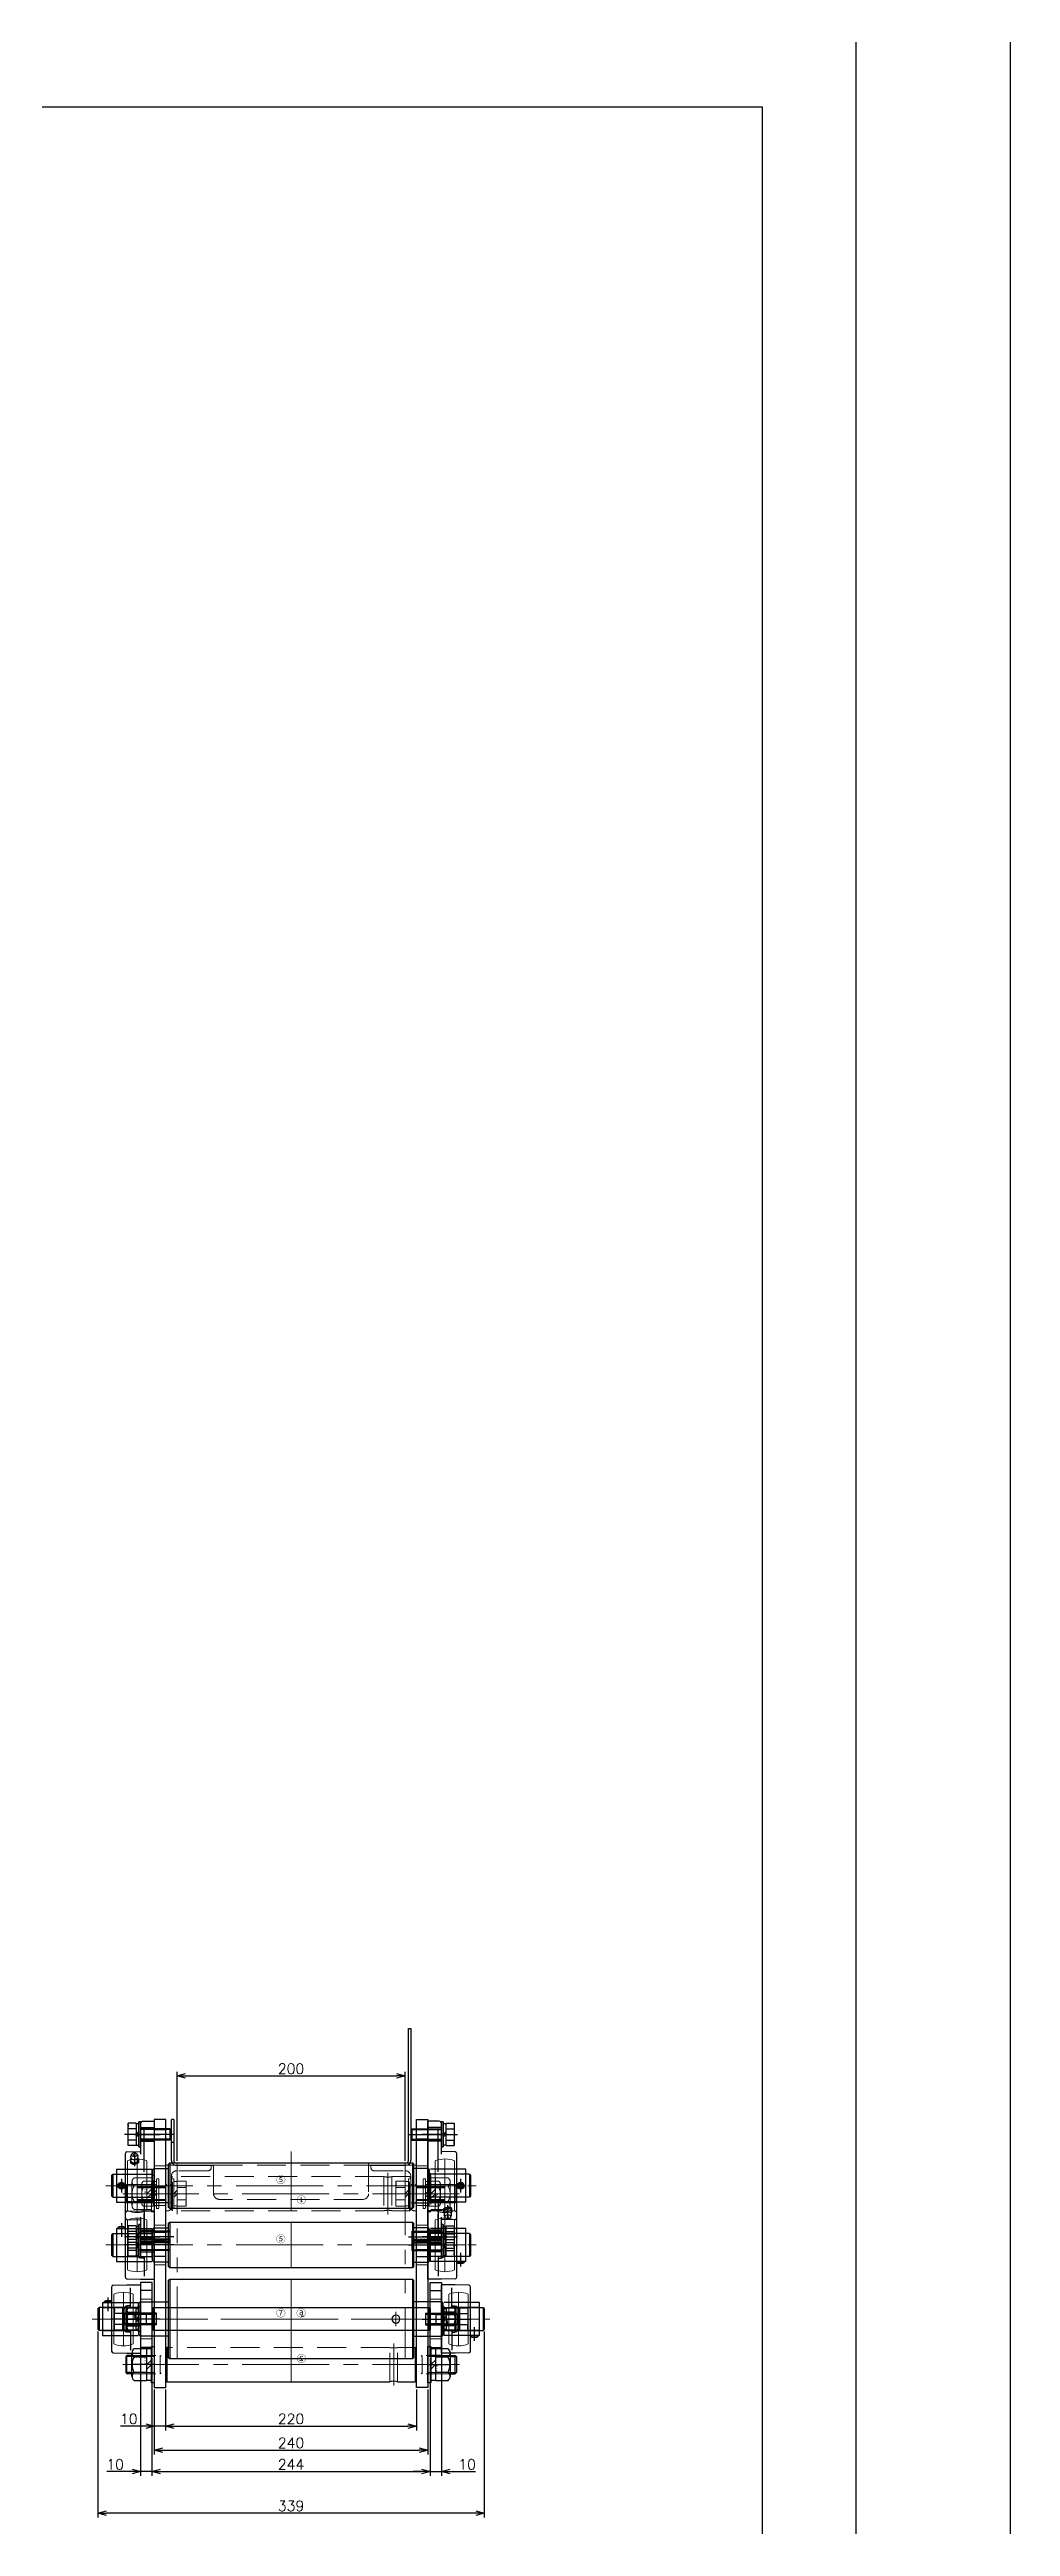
# Model space of a CAD drawing. Header units: millimetres. Extents: x -8731 to 85711, y -14522 to 31379.
# Drawn here: x 31378 to 32221, y -13423 to -11249 of the extents above; entities that cross this region are included whole.
import ezdxf

# ---------------------------------------------------------------- set-up
doc = ezdxf.new("R2010")
doc.units = ezdxf.units.MM
doc.header["$LTSCALE"] = 4
doc.header["$PDMODE"] = 99
doc.header["$PDSIZE"] = 1
for name, pattern in [('CENTER2', [28.575, 19.05, -3.175, 3.175, -3.175]), ('HIDDEN', [9.525, 6.35, -3.175]), ('PHANTOM2', [31.75, 15.875, -3.175, 3.175, -3.175, 3.175, -3.175])]:
    doc.linetypes.add(name, pattern=pattern)
for name, color, linetype, lineweight in [('04_HIDDEN', 2, 'HIDDEN', 13), ('05_CENTER', 4, 'CENTER2', 13), ('06_PHANTOM', 2, 'PHANTOM2', 13), ('08_DIM', 3, 'Continuous', 13)]:
    doc.layers.add(name, color=color, linetype=linetype, lineweight=lineweight)
doc.layers.add('10_DRAFT', color=8, linetype='Continuous', lineweight=0, plot=False)
doc.styles.add('KANJI0', font='txt.shx', dxfattribs={"width": 0.9, "height": 30, "bigfont": 'bigfont'})
doc.styles.add('KSS_TXT', font='txt.shx', dxfattribs={"bigfont": 'extfont2.shx'})
doc.styles.add('KSS_TXT_L', font='txt.shx', dxfattribs={"height": 9, "bigfont": 'extfont2.shx'})
doc.dimstyles.new('KSS_DIM', dxfattribs={"dimscale": 3, "dimtxt": 3, "dimasz": 2.5, "dimexe": 1.25, "dimexo": 0.625, "dimtad": 1, "dimdsep": 46, "dimtxsty": 'KSS_TXT', "dimblk": 'OPEN30', "dimcen": 0, "dimazin": 2, "dimtfac": 0.75, "dimtmove": 0, "dimatfit": 3, "dimldrblk": 'OPEN30', "dimfxl": 1, "dimtolj": 1, "dimarcsym": 0})

# ---------------------------------------------------------------- blocks, each defined once
blk = doc.blocks.new('MUCAFL204Jb_1_1')
at = {"color": 0}
for p, q in [((-56.5, -10), (-56.5, 0)), ((-56.5, 0), (56.5, 0)), ((56.5, -10), (56.5, 0)), ((-54.5, -12), (-27.7, -12)), ((-12.3, -9), (-49.7, -9)), ((-29.6, -24.1), (-30, -12)), ((-27.8, -15.2), (-26.1, -14.4)), ((-27.8, -19.8), (-26.1, -20.6)), ((-23.6, -14), (-24, -14.5)), ((-23.6, -21), (-24, -20.5)), ((-23.6, -14), (-20.1, -14)), ((-23.6, -21), (-20.1, -21)), ((-19.3, -17.5), (-18.7, -17.5)), ((12.3, -9), (49.7, -9)), ((27.7, -12), (54.5, -12)), ((29.6, -24.1), (30, -12)), ((-28.1, -25.5), (28.1, -25.5)), ((-14.5, -33.3), (-14.5, -25.5)), ((-14.5, -33.3), (14.5, -33.3)), ((14.5, -33.3), (14.5, -25.5))]:
    blk.add_line(p, q, dxfattribs=at)
at = {"color": 0, "linetype": 'CENTER2'}
for p, q in [((-45, -17), (-45, 5)), ((45, -17), (45, 5)), ((-29.5, -17.5), (-17.1, -17.5)), ((-6, -28.8), (6, -28.8))]:
    blk.add_line(p, q, dxfattribs=at)
at = {"color": 0, "linetype": 'HIDDEN'}
for p, q in [((-39, -12), (-39, 0)), ((39, -12), (39, 0)), ((-51, -12), (-51, 0)), ((-14.5, -2.3), (14.5, -2.3)), ((-14.5, -25.5), (-14.5, -2.3)), ((-10, -33.3), (-10, -2.3)), ((10, -33.3), (10, -2.3)), ((14.5, -25.5), (14.5, -2.3)), ((51, -12), (51, 0))]:
    blk.add_line(p, q, dxfattribs=at)
at = {"color": 0}
blk.add_lwpolyline([(-0.9, -27.3), (-1.7, -28.8), (-0.9, -30.3), (0.9, -30.3), (1.7, -28.8), (0.9, -27.3)], close=True, dxfattribs=at)
for radius in [3, 2.45]:
    blk.add_circle((0, -28.8), radius, dxfattribs=at)
for centre, radius, start, end in [((-54.5, -10), 2, 180, 270), ((-25.3, -17.5), 3.3, 49.2525, 90), ((-25.3, -17.5), 3.3, 270, 310.7475), ((54.5, -10), 2, 270, 0), ((-28.1, -24), 1.5, 182.1211, 270), ((28.1, -24), 1.5, 270, 357.8789)]:
    blk.add_arc(centre, radius, start, end, dxfattribs=at)
for major_axis in [(0, -2.4), (0, -0.555)]:
    blk.add_ellipse((-27.2, -17.5), major_axis=major_axis, ratio=0.707107, dxfattribs=at)
for centre, major_axis, start_param, end_param in [((-25.3, -17.5), (0, -3.3), 5.943348, 9.764615), ((-22.6, -17.5), (0, 3.5), 2.594277, 6.830501)]:
    blk.add_ellipse(centre, major_axis=major_axis, ratio=0.707107, start_param=start_param, end_param=end_param, dxfattribs=at)
for points in [[(-20.8, -14), (-20.4, -15.9), (-19.3, -17.5)], [(-20.8, -21), (-20.4, -19.1), (-19.3, -17.5)], [(-20.1, -14), (-19.1, -15.6), (-18.7, -17.5)], [(-20.1, -21), (-19.1, -19.4), (-18.7, -17.5)]]:
    blk.add_spline(points, degree=3, dxfattribs=at)
at = {"layer": '10_DRAFT'}
for p, q in [((0, -33.3), (0, 0)), ((23.5, -15), (-23.5, -15)), ((-21.9, -6.5), (21.9, -6.5)), ((-21.9, -23.5), (21.9, -23.5))]:
    blk.add_line(p, q, dxfattribs=at)
for start, end in [(158.7952, 201.2048), (338.7952, 21.2048)]:
    blk.add_arc((0, -15), 23.5, start, end, dxfattribs=at)
blk = doc.blocks.new('A$C7E374867_2_1')
at = {"color": 0}
for p, q in [((-11, 1.5), (11, 1.5)), ((-11, 1.5), (-11, 0)), ((-11, 0), (11, 0)), ((-9.8, 11), (9.8, 11)), ((-9.8, 4), (-9.8, 11)), ((9.8, 4), (-9.8, 4)), ((-9.3, 4), (-9.3, 1.5)), ((-4.9, 4), (-4.9, 11)), ((0, 1.5), (-2.5, 4)), ((0, 4), (2.5, 1.5)), ((4.9, 4), (4.9, 11)), ((9.2, 1.5), (9.2, 4)), ((9.8, 4), (9.8, 11)), ((11, 0), (11, 1.5))]:
    blk.add_line(p, q, dxfattribs=at)
at = {"color": 0, "linetype": 'HIDDEN'}
for p, q in [((-5, -26), (-5, 0)), ((-4.2, -26), (-4.2, 0)), ((4.2, -26), (4.2, 0)), ((5, -26), (5, 0)), ((-5, -26), (5, -26))]:
    blk.add_line(p, q, dxfattribs=at)
at = {"color": 0, "linetype": 'CENTER2'}
blk.add_line((0, -29), (0, 14), dxfattribs=at)
at = {"layer": '10_DRAFT', "style": 'KSS_TXT_L'}
blk.add_text('BT-M10x30L,SW,PW', height=0.3, dxfattribs=at).set_placement((5.1, 10.7))
blk = doc.blocks.new('A$C61E5551D_1_1')
at = {"color": 0}
blk.add_line((0, -55), (-10, -55), dxfattribs=at)
blk.add_lwpolyline([(0, -170), (0, 65), (-10, 65), (-10, -170)], close=True)
at = {"layer": '04_HIDDEN'}
for p, q in [((-10, 57), (0, 57)), ((-10, 56), (0, 56)), ((-10, 48), (0, 48)), ((-10, 47), (0, 47)), ((-10, 24.5), (0, 24.5)), ((-10, -10.5), (0, -10.5)), ((-10, -33), (0, -33)), ((-10, -34), (0, -34)), ((-10, -42), (0, -42)), ((-10, -43), (0, -43))]:
    blk.add_line(p, q, dxfattribs=at)
at = {"layer": '04_HIDDEN', "color": 9}
for p, q in [((-10, -27.5), (0, -27.5)), ((-10, -40), (0, -40)), ((-10, -41), (0, -41)), ((-10, -49), (0, -49)), ((-10, -50), (0, -50)), ((-10, -62.5), (0, -62.5))]:
    blk.add_line(p, q, dxfattribs=at)
at = {"layer": '05_CENTER'}
for p, q in [((-14.1, 52), (4.1, 52)), ((6.5, 0), (-16.4, 0)), ((-14.1, -38), (4.1, -38)), ((6.5, -110), (-16.4, -110)), ((6.5, -150), (-16.4, -150))]:
    blk.add_line(p, q, dxfattribs=at)
at = {"layer": '05_CENTER', "color": 9}
blk.add_line((-14.1, -45), (4.1, -45), dxfattribs=at)
at = {"layer": '10_DRAFT'}
blk.add_line((-10, 7), (0, 7), dxfattribs=at)
blk = doc.blocks.new('A$C30156163_1_1')
at = {"color": 0}
for p, q in [((0, 0), (-40, 0)), ((-40, -2), (-40, 0)), ((0, 0), (0, -40)), ((-37, -5), (-9.5, -5)), ((-5, -9.5), (-5, -37)), ((-2, -40), (0, -40))]:
    blk.add_line(p, q, dxfattribs=at)
for centre, radius, start, end in [((-37, -2), 3, 180, 270), ((-9.5, -9.5), 4.5, 0, 90), ((-2, -37), 3, 180, 270)]:
    blk.add_arc(centre, radius, start, end, dxfattribs=at)
blk = doc.blocks.new('A$C72535635_1_1')
at = {"layer": '05_CENTER'}
blk.add_line((7.5, -5), (-12.6, -5), dxfattribs=at)
blk.add_blockref('A$C30156163_1_1', (0, 20))
blk = doc.blocks.new('M16Nza_1_1_1')
at = {"color": 0}
for p, q in [((-14, 2.6), (-14, 6.6)), ((-14, 6.6), (14, 6.6)), ((-13.9, 17.7), (-13.9, 6.6)), ((-10.4, 19.6), (10.4, 19.6)), ((-6.9, 6.6), (-6.9, 17.7)), ((-4, 6.6), (0, 2.6)), ((0, 6.6), (4, 2.6)), ((6.9, 17.7), (6.9, 6.6)), ((13.9, 6.6), (13.9, 17.7)), ((14, 6.6), (14, 2.6))]:
    blk.add_line(p, q, dxfattribs=at)
at = {"color": 0, "linetype": 'CENTER2'}
blk.add_line((0, 0), (0, 19.6), dxfattribs=at)
at = {"color": 0}
blk.add_lwpolyline([(-16, 2.6), (16, 2.6), (16, 0), (-16, 0)], close=True, dxfattribs=at)
for centre, radius, start, end in [((-10.4, 15.4), 4.16, 33.626, 146.374), ((0, 5.7), 13.8, 60, 120), ((10.4, 15.4), 4.16, 33.626, 146.374)]:
    blk.add_arc(centre, radius, start, end, dxfattribs=at)
at = {"layer": '10_DRAFT', "style": 'KANJI0', "width": 0.82}
blk.add_text('Ｍ１６', height=1.71, dxfattribs=at).set_placement((0.4, 6.8))
blk = doc.blocks.new('M12Nza_1_1_1')
at = {"color": 0}
for p, q in [((-10.9, 5), (-10.9, 13.5)), ((11, 5), (-10.9, 5)), ((-10.7, 2), (-10.7, 5)), ((-8.2, 15), (8.2, 15)), ((-5.5, 5), (-5.5, 13.5)), ((0, 2), (-3, 5)), ((0, 5), (3, 2)), ((5.5, 5), (5.5, 13.5)), ((10.7, 5), (10.7, 2)), ((11, 13.5), (11, 5))]:
    blk.add_line(p, q, dxfattribs=at)
at = {"color": 0, "linetype": 'CENTER2'}
blk.add_line((0, 0), (0, 15), dxfattribs=at)
at = {"color": 0}
blk.add_lwpolyline([(-13, 2), (13, 2), (13, 0), (-13, 0)], close=True, dxfattribs=at)
for centre, radius, start, end in [((-8.2, 11.7), 3.29, 33.626, 146.374), ((0, 4), 10.9, 60, 120), ((8.2, 11.7), 3.29, 33.626, 146.374)]:
    blk.add_arc(centre, radius, start, end, dxfattribs=at)
at = {"layer": '10_DRAFT', "style": 'KSS_TXT'}
blk.add_text('M12', height=1.5, dxfattribs=at).set_placement((0.3, 5.1))
blk = doc.blocks.new('A$C1819430B_1_1')
at = {"color": 0}
for p, q in [((-13, 2), (13, 2)), ((-13, 2), (-13, 0)), ((-13, 0), (13, 0)), ((-11, 13), (11, 13)), ((-11, 5), (-11, 13)), ((-11, 5), (11, 5)), ((-10.8, 5), (-10.8, 2)), ((-5.5, 5), (-5.5, 13)), ((0, 2), (-3, 5)), ((0, 5), (3, 2)), ((5.5, 5), (5.5, 13)), ((10.8, 2), (10.8, 5)), ((11, 5), (11, 13)), ((13, 0), (13, 2))]:
    blk.add_line(p, q, dxfattribs=at)
at = {"color": 0, "linetype": 'HIDDEN'}
for p, q in [((-6, -30), (-6, 0)), ((-5.1, -30), (-5.1, 0)), ((5.1, -30), (5.1, 0)), ((6, -30), (6, 0)), ((-6, -30), (6, -30))]:
    blk.add_line(p, q, dxfattribs=at)
at = {"color": 0, "linetype": 'CENTER2'}
blk.add_line((0, -32.1), (0, 15.3), dxfattribs=at)
at = {"layer": '10_DRAFT', "style": 'KSS_TXT_L'}
blk.add_text('BT-M12x35L,SW,PW', height=0.3, dxfattribs=at).set_placement((6.1, 12.7))
blk = doc.blocks.new('A$C17C47B78_1_1')
at = {"color": 0}
for p, q in [((-40, 7), (-39, 8)), ((-40, 7), (-5, 7)), ((-40, 7), (-40, -7)), ((-39, 8), (0, 8)), ((-39, -8), (-39, 8)), ((-5, 8), (-5, -8)), ((-5, 7), (-4, 8)), ((1, 15), (0, 14)), ((0, 14), (0, -14)), ((1, 15), (16.5, 15)), ((1, 15), (1, -15)), ((23.5, 15), (209, 15)), ((209, 15), (209, -15)), ((209, 15), (210, 14)), ((210, 14), (210, -14)), ((249, 8), (210, 8)), ((215, 7), (214, 8)), ((215, 8), (215, -8)), ((250, 7), (215, 7)), ((249, -8), (249, 8)), ((250, 7), (249, 8)), ((250, 7), (250, -7)), ((-40, -7), (-5, -7)), ((-40, -7), (-39, -8)), ((-39, -8), (0, -8)), ((-5, -7), (-4, -8)), ((0, -14), (1, -15)), ((1, -15), (16.5, -15)), ((23.5, -15), (209, -15)), ((209, -15), (210, -14)), ((249, -8), (210, -8)), ((215, -7), (214, -8)), ((250, -7), (215, -7)), ((250, -7), (249, -8))]:
    blk.add_line(p, q, dxfattribs=at)
at = {"color": 0, "extrusion": (0, 0, -1)}
blk.add_ellipse((20, 15), major_axis=(-3.5, 0), ratio=0.118286, start_param=3.141593, end_param=6.283185, dxfattribs=at)
at = {"color": 0}
blk.add_ellipse((20, -15), major_axis=(-3.5, 0), ratio=0.118286, start_param=3.141593, end_param=6.283185, dxfattribs=at)
at = {"layer": '04_HIDDEN'}
for p, q in [((16.5, -15), (16.5, 15)), ((23.5, -15), (23.5, 15))]:
    blk.add_line(p, q, dxfattribs=at)
at = {"layer": '05_CENTER'}
for p, q in [((20, 18.4), (20, -18.4)), ((-42.7, 0), (252.7, 0))]:
    blk.add_line(p, q, dxfattribs=at)
at = {"layer": '10_DRAFT'}
blk.add_line((105, 15), (105, -15), dxfattribs=at)
at = {"layer": '10_DRAFT', "style": 'KSS_TXT'}
blk.add_text('①', height=6, dxfattribs=at).set_placement((91.8, 1.6))
blk = doc.blocks.new('A$C10292DCD_1_1')
at = {"color": 0}
for p, q in [((-156.5, 10), (-157.5, 9)), ((-157.5, 9), (-157.5, -9)), ((-156.5, 10), (-121.5, 10)), ((-156.5, 10), (-156.5, -10)), ((-121.5, 14), (-120.5, 15)), ((-121.5, -14), (-121.5, 14)), ((-120.5, 15), (-120.5, -15)), ((-120.5, 15), (-107.5, 15)), ((-106.5, 20), (-106.5, -20)), ((106.5, 20), (106.5, -20)), ((120.5, 15), (107.5, 15)), ((120.5, 15), (120.5, -15)), ((121.5, 14), (120.5, 15)), ((121.5, -14), (121.5, 14)), ((156.5, 10), (121.5, 10)), ((156.5, 10), (156.5, -10)), ((156.5, 10), (157.5, 9)), ((157.5, 9), (157.5, -9)), ((-157.5, -9), (-156.5, -10)), ((-156.5, -10), (-121.5, -10)), ((-120.5, -15), (-121.5, -14)), ((-107.5, -15), (-120.5, -15)), ((107.5, -15), (120.5, -15)), ((120.5, -15), (121.5, -14)), ((156.5, -10), (121.5, -10)), ((157.5, -9), (156.5, -10))]:
    blk.add_line(p, q, dxfattribs=at)
blk.add_lwpolyline([(-106.5, 20), (106.5, 20), (107.5, 19), (107.5, -19), (106.5, -20), (-106.5, -20), (-107.5, -19), (-107.5, 19)], close=True, dxfattribs=at)
at = {"layer": '05_CENTER'}
blk.add_line((-162.5, 0), (162.5, 0), dxfattribs=at)
at = {"layer": '10_DRAFT'}
blk.add_line((0, 20), (0, -20), dxfattribs=at)
at = {"layer": '10_DRAFT', "style": 'KSS_TXT'}
blk.add_text('⑤', height=6, dxfattribs=at).set_placement((-13.2, 1.6))
blk = doc.blocks.new('A$C5C7265D6_1_1')
at = {"color": 0}
for p, q in [((-120, 103), (-120, 105)), ((-120, 105), (-4, 105)), ((-4, 103), (-120, 103)), ((-2, -101), (-2, 101)), ((0, 68), (0, 101)), ((0, -101), (0, -68)), ((-40, -103), (-4, -103)), ((-40, -103), (-40, -105)), ((-4, -105), (-40, -105)), ((-20, -103), (-20, -105))]:
    blk.add_line(p, q, dxfattribs=at)
for centre, radius, start, end in [((-4, 101), 4, 0, 90), ((-4, 101), 2, 0, 90), ((-4, -101), 4, 270, 0), ((-4, -101), 2, 270, 0)]:
    blk.add_arc(centre, radius, start, end, dxfattribs=at)
at = {"layer": '04_HIDDEN'}
for p, q in [((-2, 68), (25, 68)), ((0, -68), (0, 68)), ((30, 63), (30, -63)), ((25, -68), (-2, -68))]:
    blk.add_line(p, q, dxfattribs=at)
for centre, start, end in [((25, 63), 0, 90), ((25, -63), 270, 0)]:
    blk.add_arc(centre, 5, start, end, dxfattribs=at)
at = {"layer": '05_CENTER'}
blk.add_line((40, 0), (-12, 0), dxfattribs=at)
blk = doc.blocks.new('A$C2BF61C6E_1_1')
at = {"color": 0}
for p, q in [((-35, 7), (-34, 8)), ((-35, 7), (-5, 7)), ((-35, 7), (-35, -7)), ((-34, 8), (0, 8)), ((-34, -8), (-34, 8)), ((-5, 8), (-5, -8)), ((-5, 7), (-4, 8)), ((1, 15), (0, 14)), ((0, 14), (0, -14)), ((1, 15), (16.5, 15)), ((1, 15), (1, -15)), ((23.5, 15), (219, 15)), ((219, 15), (219, -15)), ((219, 15), (220, 14)), ((220, 14), (220, -14)), ((254, 8), (220, 8)), ((225, 7), (224, 8)), ((225, 8), (225, -8)), ((255, 7), (225, 7)), ((254, -8), (254, 8)), ((255, 7), (254, 8)), ((255, 7), (255, -7)), ((-35, -7), (-5, -7)), ((-35, -7), (-34, -8)), ((-34, -8), (0, -8)), ((-5, -7), (-4, -8)), ((0, -14), (1, -15)), ((1, -15), (16.5, -15)), ((23.5, -15), (219, -15)), ((219, -15), (220, -14)), ((254, -8), (220, -8)), ((225, -7), (224, -8)), ((255, -7), (225, -7)), ((255, -7), (254, -8))]:
    blk.add_line(p, q, dxfattribs=at)
at = {"color": 0, "extrusion": (0, 0, -1)}
blk.add_ellipse((20, 15), major_axis=(-3.5, 0), ratio=0.118286, start_param=3.141593, end_param=6.283185, dxfattribs=at)
at = {"color": 0}
blk.add_ellipse((20, -15), major_axis=(-3.5, 0), ratio=0.118286, start_param=3.141593, end_param=6.283185, dxfattribs=at)
at = {"layer": '04_HIDDEN'}
for p, q in [((16.5, -15), (16.5, 15)), ((23.5, -15), (23.5, 15))]:
    blk.add_line(p, q, dxfattribs=at)
at = {"layer": '05_CENTER'}
for p, q in [((20, 18.4), (20, -18.4)), ((-37.7, 0), (257.7, 0))]:
    blk.add_line(p, q, dxfattribs=at)
at = {"layer": '10_DRAFT'}
blk.add_line((110, 15), (110, -15), dxfattribs=at)
at = {"layer": '10_DRAFT', "style": 'KSS_TXT'}
blk.add_text('②', height=6, dxfattribs=at).set_placement((96.8, 1.6))
blk = doc.blocks.new('_Open30')
at = {"color": 0, "linetype": 'ByBlock', "lineweight": -2}
for p, q in [((-1, 0.27), (0, 0)), ((0, 0), (-1, -0.27)), ((0, 0), (-1, 0))]:
    blk.add_line(p, q, dxfattribs=at)
blk = doc.blocks.new('*D3563')
at = {"layer": '08_DIM', "color": 0, "lineweight": -2, "transparency": 16777216}
for p, q in [((31489.5, -13102.1), (31489.5, -13024)), ((31497, -13027.7), (31682, -13027.7)), ((31689.5, -13102.1), (31689.5, -13024))]:
    blk.add_line(p, q, dxfattribs=at)
at = {"layer": 'Defpoints', "color": 0, "transparency": 16777216}
for p in [(31689.5, -13027.7), (31489.5, -13104), (31689.5, -13104)]:
    blk.add_point(p, dxfattribs=at)
at = {"layer": '08_DIM', "color": 0, "lineweight": -2, "transparency": 16777216, "xscale": 7.5, "yscale": 7.5, "zscale": 7.5, "rotation": 180}
blk.add_blockref('_Open30', (31489.5, -13027.7), dxfattribs=at)
at = {"layer": '08_DIM', "color": 0, "lineweight": -2, "transparency": 16777216, "xscale": 7.5, "yscale": 7.5, "zscale": 7.5}
blk.add_blockref('_Open30', (31689.5, -13027.7), dxfattribs=at)
at = {"layer": '08_DIM', "color": 0, "transparency": 16777216, "insert": (31589.5, -13021.4), "char_height": 9, "attachment_point": 5, "style": 'KSS_TXT'}
blk.add_mtext('\\A1;200', dxfattribs=at)
blk = doc.blocks.new('*D3564')
at = {"layer": '08_DIM', "color": 0, "lineweight": -2, "transparency": 16777216}
for p, q in [((31469.5, -13302.9), (31469.5, -13359.8)), ((31709.5, -13302.9), (31709.5, -13359.8)), ((31477, -13356), (31702, -13356))]:
    blk.add_line(p, q, dxfattribs=at)
at = {"layer": 'Defpoints', "color": 0, "transparency": 16777216}
for p in [(31469.5, -13301), (31709.5, -13301), (31709.5, -13356)]:
    blk.add_point(p, dxfattribs=at)
at = {"layer": '08_DIM', "color": 0, "lineweight": -2, "transparency": 16777216, "xscale": 7.5, "yscale": 7.5, "zscale": 7.5, "rotation": 180}
blk.add_blockref('_Open30', (31469.5, -13356), dxfattribs=at)
at = {"layer": '08_DIM', "color": 0, "lineweight": -2, "transparency": 16777216, "xscale": 7.5, "yscale": 7.5, "zscale": 7.5}
blk.add_blockref('_Open30', (31709.5, -13356), dxfattribs=at)
at = {"layer": '08_DIM', "color": 0, "transparency": 16777216, "insert": (31589.5, -13349.7), "char_height": 9, "attachment_point": 5, "style": 'KSS_TXT'}
blk.add_mtext('\\A1;240', dxfattribs=at)
blk = doc.blocks.new('*D3565')
at = {"layer": '08_DIM', "color": 0, "lineweight": -2, "transparency": 16777216}
for p, q in [((31469.5, -13302.9), (31469.5, -13338.8)), ((31479.5, -13302.9), (31479.5, -13338.8)), ((31462, -13335), (31439.9, -13335)), ((31479.5, -13335), (31469.5, -13335)), ((31487, -13335), (31494.5, -13335))]:
    blk.add_line(p, q, dxfattribs=at)
at = {"layer": 'Defpoints', "color": 0, "transparency": 16777216}
for p in [(31469.5, -13301), (31479.5, -13301), (31469.5, -13335)]:
    blk.add_point(p, dxfattribs=at)
at = {"layer": '08_DIM', "color": 0, "lineweight": -2, "transparency": 16777216, "xscale": 7.5, "yscale": 7.5, "zscale": 7.5}
blk.add_blockref('_Open30', (31469.5, -13335), dxfattribs=at)
at = {"layer": '08_DIM', "color": 0, "lineweight": -2, "transparency": 16777216, "xscale": 7.5, "yscale": 7.5, "zscale": 7.5, "rotation": 180}
blk.add_blockref('_Open30', (31479.5, -13335), dxfattribs=at)
at = {"layer": '08_DIM', "color": 0, "transparency": 16777216, "insert": (31447.2, -13328.6), "char_height": 9, "attachment_point": 5, "style": 'KSS_TXT'}
blk.add_mtext('\\A1;10', dxfattribs=at)
blk = doc.blocks.new('*D3566')
at = {"layer": '08_DIM', "color": 0, "lineweight": -2, "transparency": 16777216}
for p, q in [((31479.5, -13302.9), (31479.5, -13338.8)), ((31699.5, -13302.9), (31699.5, -13338.8)), ((31487, -13335), (31692, -13335))]:
    blk.add_line(p, q, dxfattribs=at)
at = {"layer": 'Defpoints', "color": 0, "transparency": 16777216}
for p in [(31479.5, -13301), (31699.5, -13301), (31699.5, -13335)]:
    blk.add_point(p, dxfattribs=at)
at = {"layer": '08_DIM', "color": 0, "lineweight": -2, "transparency": 16777216, "xscale": 7.5, "yscale": 7.5, "zscale": 7.5, "rotation": 180}
blk.add_blockref('_Open30', (31479.5, -13335), dxfattribs=at)
at = {"layer": '08_DIM', "color": 0, "lineweight": -2, "transparency": 16777216, "xscale": 7.5, "yscale": 7.5, "zscale": 7.5}
blk.add_blockref('_Open30', (31699.5, -13335), dxfattribs=at)
at = {"layer": '08_DIM', "color": 0, "transparency": 16777216, "insert": (31589.5, -13328.6), "char_height": 9, "attachment_point": 5, "style": 'KSS_TXT'}
blk.add_mtext('\\A1;220', dxfattribs=at)
blk = doc.blocks.new('*D3567')
at = {"layer": '08_DIM', "color": 0, "lineweight": -2, "transparency": 16777216}
for p, q in [((31457.5, -13274.9), (31457.5, -13378.7)), ((31467.5, -13274.9), (31467.5, -13378.7)), ((31450, -13374.9), (31427.9, -13374.9)), ((31467.5, -13374.9), (31457.5, -13374.9)), ((31475, -13374.9), (31482.5, -13374.9))]:
    blk.add_line(p, q, dxfattribs=at)
at = {"layer": 'Defpoints', "color": 0, "transparency": 16777216}
for p in [(31457.5, -13273), (31467.5, -13273), (31457.5, -13374.9)]:
    blk.add_point(p, dxfattribs=at)
at = {"layer": '08_DIM', "color": 0, "lineweight": -2, "transparency": 16777216, "xscale": 7.5, "yscale": 7.5, "zscale": 7.5}
blk.add_blockref('_Open30', (31457.5, -13374.9), dxfattribs=at)
at = {"layer": '08_DIM', "color": 0, "lineweight": -2, "transparency": 16777216, "xscale": 7.5, "yscale": 7.5, "zscale": 7.5, "rotation": 180}
blk.add_blockref('_Open30', (31467.5, -13374.9), dxfattribs=at)
at = {"layer": '08_DIM', "color": 0, "transparency": 16777216, "insert": (31435.2, -13368.6), "char_height": 9, "attachment_point": 5, "style": 'KSS_TXT'}
blk.add_mtext('\\A1;10', dxfattribs=at)
blk = doc.blocks.new('*D3568')
at = {"layer": '08_DIM', "color": 0, "lineweight": -2, "transparency": 16777216}
for p, q in [((31467.5, -13274.9), (31467.5, -13378.7)), ((31711.5, -13274.9), (31711.5, -13378.7)), ((31475, -13374.9), (31704, -13374.9))]:
    blk.add_line(p, q, dxfattribs=at)
at = {"layer": 'Defpoints', "color": 0, "transparency": 16777216}
for p in [(31467.5, -13273), (31711.5, -13273), (31711.5, -13374.9)]:
    blk.add_point(p, dxfattribs=at)
at = {"layer": '08_DIM', "color": 0, "lineweight": -2, "transparency": 16777216, "xscale": 7.5, "yscale": 7.5, "zscale": 7.5, "rotation": 180}
blk.add_blockref('_Open30', (31467.5, -13374.9), dxfattribs=at)
at = {"layer": '08_DIM', "color": 0, "lineweight": -2, "transparency": 16777216, "xscale": 7.5, "yscale": 7.5, "zscale": 7.5}
blk.add_blockref('_Open30', (31711.5, -13374.9), dxfattribs=at)
at = {"layer": '08_DIM', "color": 0, "transparency": 16777216, "insert": (31589.5, -13368.6), "char_height": 9, "attachment_point": 5, "style": 'KSS_TXT'}
blk.add_mtext('\\A1;244', dxfattribs=at)
blk = doc.blocks.new('*D3569')
at = {"layer": '08_DIM', "color": 0, "lineweight": -2, "transparency": 16777216}
for p, q in [((31711.5, -13274.9), (31711.5, -13378.7)), ((31721.5, -13274.9), (31721.5, -13378.7)), ((31704, -13374.9), (31696.5, -13374.9)), ((31711.5, -13374.9), (31721.5, -13374.9)), ((31729, -13374.9), (31751.2, -13374.9))]:
    blk.add_line(p, q, dxfattribs=at)
at = {"layer": 'Defpoints', "color": 0, "transparency": 16777216}
for p in [(31711.5, -13273), (31721.5, -13273), (31721.5, -13374.9)]:
    blk.add_point(p, dxfattribs=at)
at = {"layer": '08_DIM', "color": 0, "lineweight": -2, "transparency": 16777216, "xscale": 7.5, "yscale": 7.5, "zscale": 7.5}
blk.add_blockref('_Open30', (31711.5, -13374.9), dxfattribs=at)
at = {"layer": '08_DIM', "color": 0, "lineweight": -2, "transparency": 16777216, "xscale": 7.5, "yscale": 7.5, "zscale": 7.5, "rotation": 180}
blk.add_blockref('_Open30', (31721.5, -13374.9), dxfattribs=at)
at = {"layer": '08_DIM', "color": 0, "transparency": 16777216, "insert": (31743.9, -13368.6), "char_height": 9, "attachment_point": 5, "style": 'KSS_TXT'}
blk.add_mtext('\\A1;10', dxfattribs=at)
blk = doc.blocks.new('MUCAFL204Jc_1_1')
at = {"color": 0}
for p, q in [((-25.5, 28.1), (-25.5, -28.1)), ((-24.1, 29.6), (-12, 30)), ((-12, 30), (0, 30)), ((-9, 10.5), (-9, 27.3)), ((0, 30), (0, -30)), ((-33.3, 14.5), (-25.5, 14.5)), ((-33.3, 14.5), (-33.3, -14.5)), ((-31.8, 15.5), (-30.9, 16)), ((-25.8, 15.5), (-31.8, 15.5)), ((-31.8, 14.5), (-31.8, 15.5)), ((-31.2, 14.5), (-31.2, 15.8)), ((-26.7, 16), (-30.9, 16)), ((-25.8, 15.5), (-26.7, 16)), ((-26.3, 14.5), (-26.3, 15.8)), ((-25.8, 14.5), (-25.8, 15.5)), ((-12, 11.5), (-12, -11.5)), ((-9, 11.5), (-12, 11.5)), ((-33.3, -14.5), (-25.5, -14.5)), ((-9, -11.5), (-12, -11.5)), ((-9, -10.5), (-9, -27.3)), ((-24.1, -29.6), (-12, -30)), ((-12, -30), (0, -30))]:
    blk.add_line(p, q, dxfattribs=at)
at = {"color": 0, "linetype": 'HIDDEN'}
for p, q in [((-33.3, 10), (-2.3, 10)), ((-25.5, 14.5), (-2.3, 14.5)), ((-12, 6), (0, 6)), ((-2.3, 14.5), (-2.3, -14.5)), ((-33.3, -10), (-2.3, -10)), ((-25.5, -14.5), (-2.3, -14.5)), ((-12, -6), (0, -6))]:
    blk.add_line(p, q, dxfattribs=at)
at = {"color": 0, "linetype": 'CENTER2'}
blk.add_line((-28.8, 19), (-28.8, 7), dxfattribs=at)
at = {"color": 0}
for centre, start, end in [((-24, 28.1), 92.1211, 180), ((-24, -28.1), 180, 267.8789)]:
    blk.add_arc(centre, 1.5, start, end, dxfattribs=at)
at = {"layer": '10_DRAFT'}
for p, q in [((-23.5, 21.9), (-23.5, -21.9)), ((-15, 23.5), (-15, -23.5)), ((-6.5, 21.9), (-6.5, -21.9)), ((-33.3, 0), (0, 0))]:
    blk.add_line(p, q, dxfattribs=at)
for start, end in [(68.7952, 111.2048), (248.7952, 291.2048)]:
    blk.add_arc((-15, 0), 23.5, start, end, dxfattribs=at)
blk = doc.blocks.new('A$C1E0172ED_1_1')
at = {"color": 0}
for p, q in [((-25, 0), (-25, -10)), ((25, 0), (25, -10))]:
    blk.add_line(p, q, dxfattribs=at)
blk.add_lwpolyline([(-32, 0), (32, 0), (32, -10), (-32, -10)], close=True, dxfattribs=at)
at = {"layer": '04_HIDDEN'}
for p, q in [((-5, 0), (-5, -10)), ((-4, 0), (-4, -10)), ((4, 0), (4, -10)), ((5, 0), (5, -10)), ((-17.5, 0), (-17.5, -10)), ((17.5, 0), (17.5, -10))]:
    blk.add_line(p, q, dxfattribs=at)
at = {"layer": '05_CENTER'}
blk.add_line((0, 4.1), (0, -14.1), dxfattribs=at)
blk = doc.blocks.new('A$C29B149D8_1_1')
at = {"color": 0}
for p, q in [((-106.5, 35), (-106.5, -35)), ((106.5, 35), (106.5, -35)), ((-168.5, 10), (-169.5, 9)), ((-169.5, 9), (-169.5, -9)), ((-133.5, 10), (-168.5, 10)), ((-168.5, 10), (-168.5, -10)), ((-133.5, 14), (-132.5, 15)), ((-133.5, -14), (-133.5, 14)), ((-132.5, 15), (-132.5, -15)), ((-132.5, 15), (-107.5, 15)), ((132.5, 15), (107.5, 15)), ((132.5, 15), (132.5, -15)), ((133.5, 14), (132.5, 15)), ((133.5, -14), (133.5, 14)), ((133.5, 10), (168.5, 10)), ((168.5, 10), (168.5, -10)), ((168.5, 10), (169.5, 9)), ((169.5, 9), (169.5, -9)), ((-169.5, -9), (-168.5, -10)), ((-133.5, -10), (-168.5, -10)), ((-132.5, -15), (-133.5, -14)), ((-107.5, -15), (-132.5, -15)), ((107.5, -15), (132.5, -15)), ((132.5, -15), (133.5, -14)), ((133.5, -10), (168.5, -10)), ((169.5, -9), (168.5, -10))]:
    blk.add_line(p, q, dxfattribs=at)
blk.add_lwpolyline([(-106.5, 35), (106.5, 35), (107.5, 34), (107.5, -34), (106.5, -35), (-106.5, -35), (-107.5, -34), (-107.5, 34)], close=True, dxfattribs=at)
at = {"layer": '05_CENTER'}
blk.add_line((-174.5, 0), (174.5, 0), dxfattribs=at)
at = {"layer": '10_DRAFT'}
blk.add_line((0, 35), (0, -35), dxfattribs=at)
at = {"layer": '10_DRAFT', "style": 'KSS_TXT'}
blk.add_text('⑦', height=6, dxfattribs=at).set_placement((-13.2, 1.6))
blk = doc.blocks.new('M10Nza_1_1_1')
at = {"color": 0}
for p, q in [((-9.8, 4), (-9.8, 10.7)), ((-9.8, 4), (9.8, 4)), ((-9.2, 1.5), (-9.2, 4)), ((-7.3, 12), (7.4, 12)), ((-4.9, 4), (-4.9, 10.7)), ((0, 1.5), (-2.5, 4)), ((0, 4), (2.5, 1.5)), ((4.9, 10.7), (4.9, 4)), ((9.2, 4), (9.2, 1.5)), ((9.8, 10.7), (9.8, 4))]:
    blk.add_line(p, q, dxfattribs=at)
at = {"color": 0, "linetype": 'CENTER2'}
blk.add_line((0, 12), (0, 0), dxfattribs=at)
at = {"color": 0}
blk.add_lwpolyline([(-11, 1.5), (11, 1.5), (11, 0), (-11, 0)], close=True, dxfattribs=at)
for centre, radius, start, end in [((-7.3, 9.1), 2.94, 33.626, 146.374), ((0, 2.2), 9.8, 60, 120), ((7.4, 9.1), 2.94, 33.626, 146.374)]:
    blk.add_arc(centre, radius, start, end, dxfattribs=at)
at = {"layer": '10_DRAFT', "style": 'KSS_TXT'}
blk.add_text('M10', height=1.25, dxfattribs=at).set_placement((0.3, 4.1))
blk = doc.blocks.new('A$C07BD23F8_1_1')
at = {"color": 0}
for p, q in [((-146, 5), (-147, 4)), ((-147, 4), (-147, -4)), ((-127, 4.1), (-146.9, 4.1)), ((-146, 5), (-146, -5)), ((-122, 5), (-146, 5)), ((-127, 5), (-127, -5)), ((-127, 4.1), (-126.1, 5)), ((-121, 10), (-121, -10)), ((121, 10), (121, -10)), ((122, 5), (145.5, 5)), ((122, 5), (146, 5)), ((127, 4.1), (126.1, 5)), ((127, 5), (127, -5)), ((127, 4.1), (146.9, 4.1)), ((146, 5), (147, 4)), ((146, 5), (146, -5)), ((147, 4), (147, -4)), ((-147, -4), (-146, -5)), ((-127, -4.1), (-146.9, -4.1)), ((-122, -5), (-146, -5)), ((-127, -4.1), (-126.1, -5)), ((122, -5), (146, -5)), ((127, -4.1), (126.1, -5)), ((127, -4.1), (146.4, -4.1)), ((127, -4.1), (146.9, -4.1)), ((147, -4), (146, -5))]:
    blk.add_line(p, q, dxfattribs=at)
blk.add_lwpolyline([(-121, -10), (121, -10), (122, -9), (122, 9), (121, 10), (-121, 10), (-122, 9), (-122, -9)], close=True, dxfattribs=at)
blk.add_circle((-92, 0), 3.5, dxfattribs=at)
at = {"layer": '05_CENTER'}
for p, q in [((150.5, 0), (-150.5, 0)), ((-92, -6.4), (-92, 6.4))]:
    blk.add_line(p, q, dxfattribs=at)
at = {"layer": '10_DRAFT'}
for p, q in [((-11.6, 2.5), (-8.8, 2.5)), ((0, 10), (0, -10))]:
    blk.add_line(p, q, dxfattribs=at)
at = {"layer": '10_DRAFT', "style": 'KSS_TXT'}
blk.add_text('⑥', height=6, dxfattribs=at).set_placement((-13, 1.6))
blk = doc.blocks.new('A$C4C451F0D_1_1')
blk.add_blockref('A$C29B149D8_1_1', (-122, 0))
at = {"color": 4}
blk.add_blockref('MUCAFL204Jc_1_1', (-254, 0), dxfattribs=at)
at = {"xscale": -1, "rotation": 270}
blk.add_blockref('A$C1E0172ED_1_1', (-244, 0), dxfattribs=at)
for name, p, rotation in [('A$C1E0172ED_1_1', (0, 0), 90), ('A$C7E374867_2_1', (-266, 0), 90), ('M10Nza_1_1_1', (-254, 0), 90), ('A$C7E374867_2_1', (22, 0), 270), ('M10Nza_1_1_1', (10, 0), 270)]:
    blk.add_blockref(name, p, dxfattribs=dict(rotation=rotation))
at = {"color": 4, "rotation": 180}
blk.add_blockref('MUCAFL204Jc_1_1', (10, 0), dxfattribs=at)
at = {"xscale": -1}
blk.add_blockref('A$C07BD23F8_1_1', (-122, 0), dxfattribs=at)
blk = doc.blocks.new('*D3585')
at = {"layer": '08_DIM', "color": 0, "lineweight": -2, "transparency": 16777216}
for p, q in [((31420, -13251.9), (31420, -13415.1)), ((31759, -13251.9), (31759, -13415.1)), ((31751.5, -13411.4), (31427.5, -13411.4))]:
    blk.add_line(p, q, dxfattribs=at)
at = {"layer": 'Defpoints', "color": 0, "transparency": 16777216}
for p in [(31420, -13250), (31759, -13250), (31420, -13411.4)]:
    blk.add_point(p, dxfattribs=at)
at = {"layer": '08_DIM', "color": 0, "lineweight": -2, "transparency": 16777216, "xscale": 7.5, "yscale": 7.5, "zscale": 7.5, "rotation": 180}
blk.add_blockref('_Open30', (31420, -13411.4), dxfattribs=at)
at = {"layer": '08_DIM', "color": 0, "lineweight": -2, "transparency": 16777216, "xscale": 7.5, "yscale": 7.5, "zscale": 7.5}
blk.add_blockref('_Open30', (31759, -13411.4), dxfattribs=at)
at = {"layer": '08_DIM', "color": 0, "transparency": 16777216, "insert": (31589.5, -13405), "char_height": 9, "attachment_point": 5, "style": 'KSS_TXT'}
blk.add_mtext('\\A1;339', dxfattribs=at)

msp = doc.modelspace()

# ---------------------------------------------------------------- linework, layer by layer
for p, q in [((31445.5402, -13272.9876), (31444.5402, -13273.9876)), ((31444.5402, -13273.9876), (31444.5402, -13287.9876)), ((31449.9402, -13273.9876), (31444.5402, -13273.9876)), ((31449.9402, -13272.9876), (31445.5402, -13272.9876)), ((31445.5402, -13288.9876), (31445.5402, -13272.9876)), ((31480.5402, -13265.9876), (31479.5402, -13266.9876)), ((31480.5402, -13265.9876), (31480.5402, -13295.9876)), ((31482.0402, -13265.9876), (31480.5402, -13265.9876)), ((31697.0402, -13265.9876), (31698.5402, -13265.9876)), ((31698.5402, -13265.9876), (31698.5402, -13295.9876)), ((31698.5402, -13265.9876), (31699.5402, -13266.9876)), ((31729.1402, -13272.9876), (31733.54021, -13272.9876)), ((31729.1402, -13273.9876), (31734.5402, -13273.9876)), ((31733.54021, -13272.9876), (31734.5402, -13273.9876)), ((31733.54021, -13288.9876), (31733.54021, -13272.9876)), ((31734.5402, -13273.9876), (31734.5402, -13287.9876)), ((31444.5402, -13287.9876), (31445.5402, -13288.9876)), ((31449.9402, -13287.9876), (31444.5402, -13287.9876)), ((31449.9402, -13288.9876), (31445.5402, -13288.9876)), ((31479.5402, -13294.9876), (31480.5402, -13295.9876)), ((31480.5402, -13295.9876), (31676.0402, -13295.9876)), ((31683.0402, -13295.9876), (31698.5402, -13295.9876)), ((31698.5402, -13295.9876), (31699.5402, -13294.9876)), ((31729.1402, -13287.9876), (31734.5402, -13287.9876)), ((31729.1402, -13288.9876), (31733.54021, -13288.9876)), ((31734.5402, -13287.9876), (31733.54021, -13288.9876))]:
    msp.add_line(p, q)
at = {"color": 2}
msp.add_lwpolyline([(19094.45445, -14162.12808), (19094.45445, -14521.61733), (32220.63916, -14521.61733), (32220.63916, -9506.06211), (26691.57313, -9506.06211)], dxfattribs=at)
msp.add_lwpolyline([(22523.07575, -9693.9927), (32085.10359, -9693.9927), (32085.10359, -13787.10991), (22523.07575, -13787.10991)], close=True, dxfattribs=at)
msp.add_lwpolyline([(27825.83023, -11299.63599), (32002.88328, -11299.63599), (32002.88328, -13562.94138), (27825.83023, -13562.94138)], close=True)
at = {"layer": '06_PHANTOM', "color": 6}
msp.add_lwpolyline([(31489.5402, -13103.9876), (31689.5402, -13103.9876), (31689.5402, -13275.9876), (31489.5402, -13275.9876)], close=True, dxfattribs=at)

# ---------------------------------------------------------------- block references
for name, p, rotation in [('A$C5C7265D6_1_1', (31589.5402, -13105.9876), 270), ('A$C7E374867_2_1', (31457.5402, -13078.9876), 90), ('A$C7E374867_2_1', (31721.5402, -13078.9876), 270), ('A$C7E374867_2_1', (31457.5402, -13168.9876), 90), ('A$C7E374867_2_1', (31457.5402, -13175.98758), 90), ('A$C7E374867_2_1', (31721.5402, -13168.9876), 270), ('A$C7E374867_2_1', (31721.5402, -13175.98761), 270), ('M16Nza_1_1_1', (31469.5402, -13280.9876), 89.99999999999999), ('M16Nza_1_1_1', (31709.5402, -13280.9876), 270)]:
    msp.add_blockref(name, p, dxfattribs=dict(rotation=rotation))
at = {"color": 4}
for name, p, rotation in [('MUCAFL204Jb_1_1', (31469.5402, -13123.9876), 270), ('MUCAFL204Jb_1_1', (31709.5402, -13123.9876), 90), ('MUCAFL204Jc_1_1', (31709.5402, -13175.9876), 180)]:
    msp.add_blockref(name, p, dxfattribs=dict(at, rotation=rotation))
for name, p in [('A$C61E5551D_1_1', (31479.5402, -13130.9876)), ('A$C10292DCD_1_1', (31589.5402, -13123.9876)), ('A$C10292DCD_1_1', (31589.5402, -13175.9876)), ('A$C4C451F0D_1_1', (31711.5402, -13240.9876))]:
    msp.add_blockref(name, p)
at = {"xscale": -1}
msp.add_blockref('A$C61E5551D_1_1', (31699.5402, -13130.9876), dxfattribs=at)
at = {"color": 4}
msp.add_blockref('MUCAFL204Jc_1_1', (31469.5402, -13175.9876), dxfattribs=at)
at = {"layer": '04_HIDDEN', "xscale": -1}
for name, p in [('A$C72535635_1_1', (31479.5402, -13125.9876)), ('A$C2BF61C6E_1_1', (31699.5402, -13280.9876))]:
    msp.add_blockref(name, p, dxfattribs=at)
at = {"layer": '04_HIDDEN'}
msp.add_blockref('A$C72535635_1_1', (31699.5402, -13125.9876), dxfattribs=at)
for name, p, rotation in [('A$C17C47B78_1_1', (31694.5402, -13130.98761), 180), ('M16Nza_1_1_1', (31469.5402, -13130.9876), 90), ('A$C1819430B_1_1', (31484.5402, -13130.9876), 270), ('M12Nza_1_1_1', (31473.5402, -13130.9876), 89.99999999999999), ('A$C1819430B_1_1', (31694.5402, -13130.9876), 89.99999999999999), ('M12Nza_1_1_1', (31705.5402, -13130.9876), 270), ('M16Nza_1_1_1', (31709.5402, -13130.9876), 270)]:
    msp.add_blockref(name, p, dxfattribs=dict(at, rotation=rotation))

# ---------------------------------------------------------------- dimensions: what is measured, and where the dimension line sits
at = {"layer": '08_DIM'}
for base, p1, p2, picture, middle in [((31689.5402, -13027.73324), (31489.5402, -13103.9876), (31689.5402, -13103.9876), '*D3563', (31589.5402, -13021.35824)), ((31420.0402, -13411.36896), (31759.0402, -13249.9876), (31420.0402, -13249.9876), '*D3585', (31589.5402, -13404.99396)), ((31457.5402, -13374.94792), (31467.5402, -13272.9876), (31457.5402, -13272.9876), '*D3567', (31435.2277, -13368.57292)), ((31711.5402, -13374.94792), (31467.5402, -13272.9876), (31711.5402, -13272.9876), '*D3568', (31589.5402, -13368.57292)), ((31721.5402, -13374.94792), (31711.5402, -13272.9876), (31721.5402, -13272.9876), '*D3569', (31743.8527, -13368.57292)), ((31469.5402, -13335.02082), (31479.5402, -13300.9876), (31469.5402, -13300.9876), '*D3565', (31447.2277, -13328.64582)), ((31709.5402, -13356.04302), (31469.5402, -13300.9876), (31709.5402, -13300.9876), '*D3564', (31589.5402, -13349.66802)), ((31699.5402, -13335.02082), (31479.5402, -13300.9876), (31699.5402, -13300.9876), '*D3566', (31589.5402, -13328.64582))]:
    dim = msp.add_linear_dim(base=base, p1=p1, p2=p2, dimstyle='KSS_DIM', override={"dimscale": 3}, dxfattribs=at)
    dim.commit()
    dim.dimension.update_dxf_attribs({"geometry": picture, "text_midpoint": middle})

doc.saveas('drawing.dxf')
